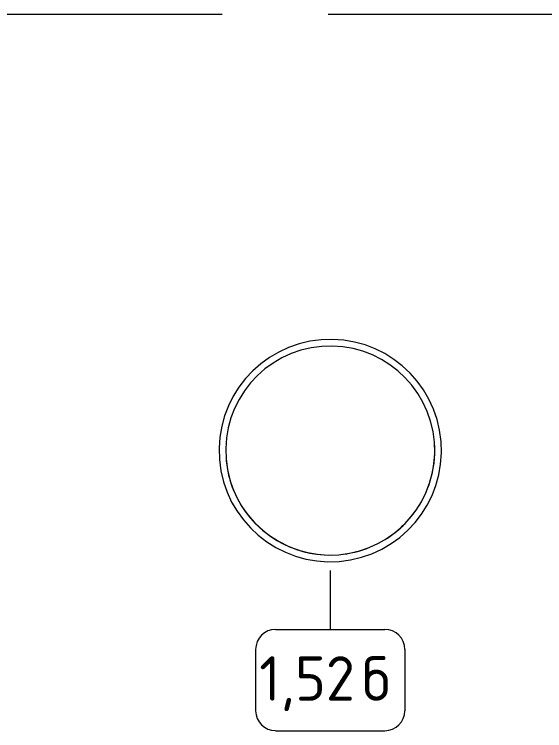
# Model space of a CAD drawing. Header units: millimetres. Extents: x -2766 to 205613, y -8553 to 29000.
# Drawn here: x 34049 to 36433, y 4577 to 7800 of the extents above; entities that cross this region are included whole.
import ezdxf

# ---------------------------------------------------------------- set-up
doc = ezdxf.new("R2010")
doc.units = ezdxf.units.MM
doc.linetypes.add('Осевая', pattern=[3175, 635, -476.25, 1587.5, -476.25])
doc.layers.add('I-FURN-1', color=9, linetype='Continuous', lineweight=9, true_color=0x808080)
for name, color, linetype, lineweight in [('I-FURN-IDEN', 7, 'Continuous', 9), ('Оси', 7, 'Continuous', 9), ('Оси-2', 7, 'Осевая', 9)]:
    doc.layers.add(name, color=color, linetype=linetype, lineweight=lineweight)
doc.styles.add('GOST Common', font='GOST_Common.ttf', dxfattribs={"height": 200})

# ---------------------------------------------------------------- blocks, each defined once
blk = doc.blocks.new('ПУФ2 - 1_52б-V138-План расстановки мебели и оборудования 2 этажа в осях 1-12')
at = {"layer": 'I-FURN-1'}
for radius, start, end in [(500, 360, 180), (500, 0, 180), (470, 360, 180), (470, 90, 126), (470, 27, 90), (470, 126, 153), (470, 153, 180), (470, 9, 27), (470, 0, 9), (500, 180, 360), (470, 180, 360), (470, 180, 360), (500, 180, 360)]:
    blk.add_arc((0, 0), radius, start, end, dxfattribs=at)
blk = doc.blocks.new('Марка_Мебель - В прямоуг_Balcon_Марка-25523697-План расстановки мебели и оборудования 2 этажа в осях 1-12')
at = {"layer": 'I-FURN-IDEN'}
for p, q in [((-2.455, 2.278), (2.455, 2.278)), ((-3.355, 1.378), (-3.355, -1.384)), ((3.355, 1.378), (3.355, -1.378)), ((-2.461, -2.278), (2.455, -2.278))]:
    blk.add_line(p, q, dxfattribs=at)
for centre, radius, start, end in [((-2.455, 1.378), 0.9, 90, 180), ((2.455, 1.378), 0.9, 0, 90), ((-2.461, -1.384), 0.893, 180, 270), ((2.455, -1.378), 0.9, 270, 0)]:
    blk.add_arc(centre, radius, start, end, dxfattribs=at)

msp = doc.modelspace()

# ---------------------------------------------------------------- linework, layer by layer
at = {"layer": 'I-FURN-IDEN'}
msp.add_line((35469, 5298.4), (35469, 5032.7), dxfattribs=at)
at = {"layer": 'Оси'}
msp.add_line((35990, 7800), (38490, 7800), dxfattribs=at)
at = {"layer": 'Оси-2'}
msp.add_line((534, 7800), (35990, 7800), dxfattribs=at)

# ---------------------------------------------------------------- block references
at = {"layer": 'I-FURN-1', "rotation": 184.6613193387894}
msp.add_blockref('ПУФ2 - 1_52б-V138-План расстановки мебели и оборудования 2 этажа в осях 1-12', (35469, 5837.4), dxfattribs=at)
at = {"layer": 'I-FURN-IDEN', "xscale": 99.99999999999993, "yscale": 99.99999999999993, "zscale": 99.99999999999993}
msp.add_blockref('Марка_Мебель - В прямоуг_Balcon_Марка-25523697-План расстановки мебели и оборудования 2 этажа в осях 1-12', (35469, 4805), dxfattribs=at)

# ---------------------------------------------------------------- texts
at = {"layer": 'I-FURN-IDEN', "char_height": 200, "attachment_point": 1, "style": 'GOST Common'}
for s, insert, width in [('1,52', (35150, 4912), 561.181), ('\\fGOST Common|b0|i0|c204|p34|;б', (35613, 4912), 176.371)]:
    msp.add_mtext(s, dxfattribs=dict(at, insert=insert, width=width))

doc.saveas('drawing.dxf')
